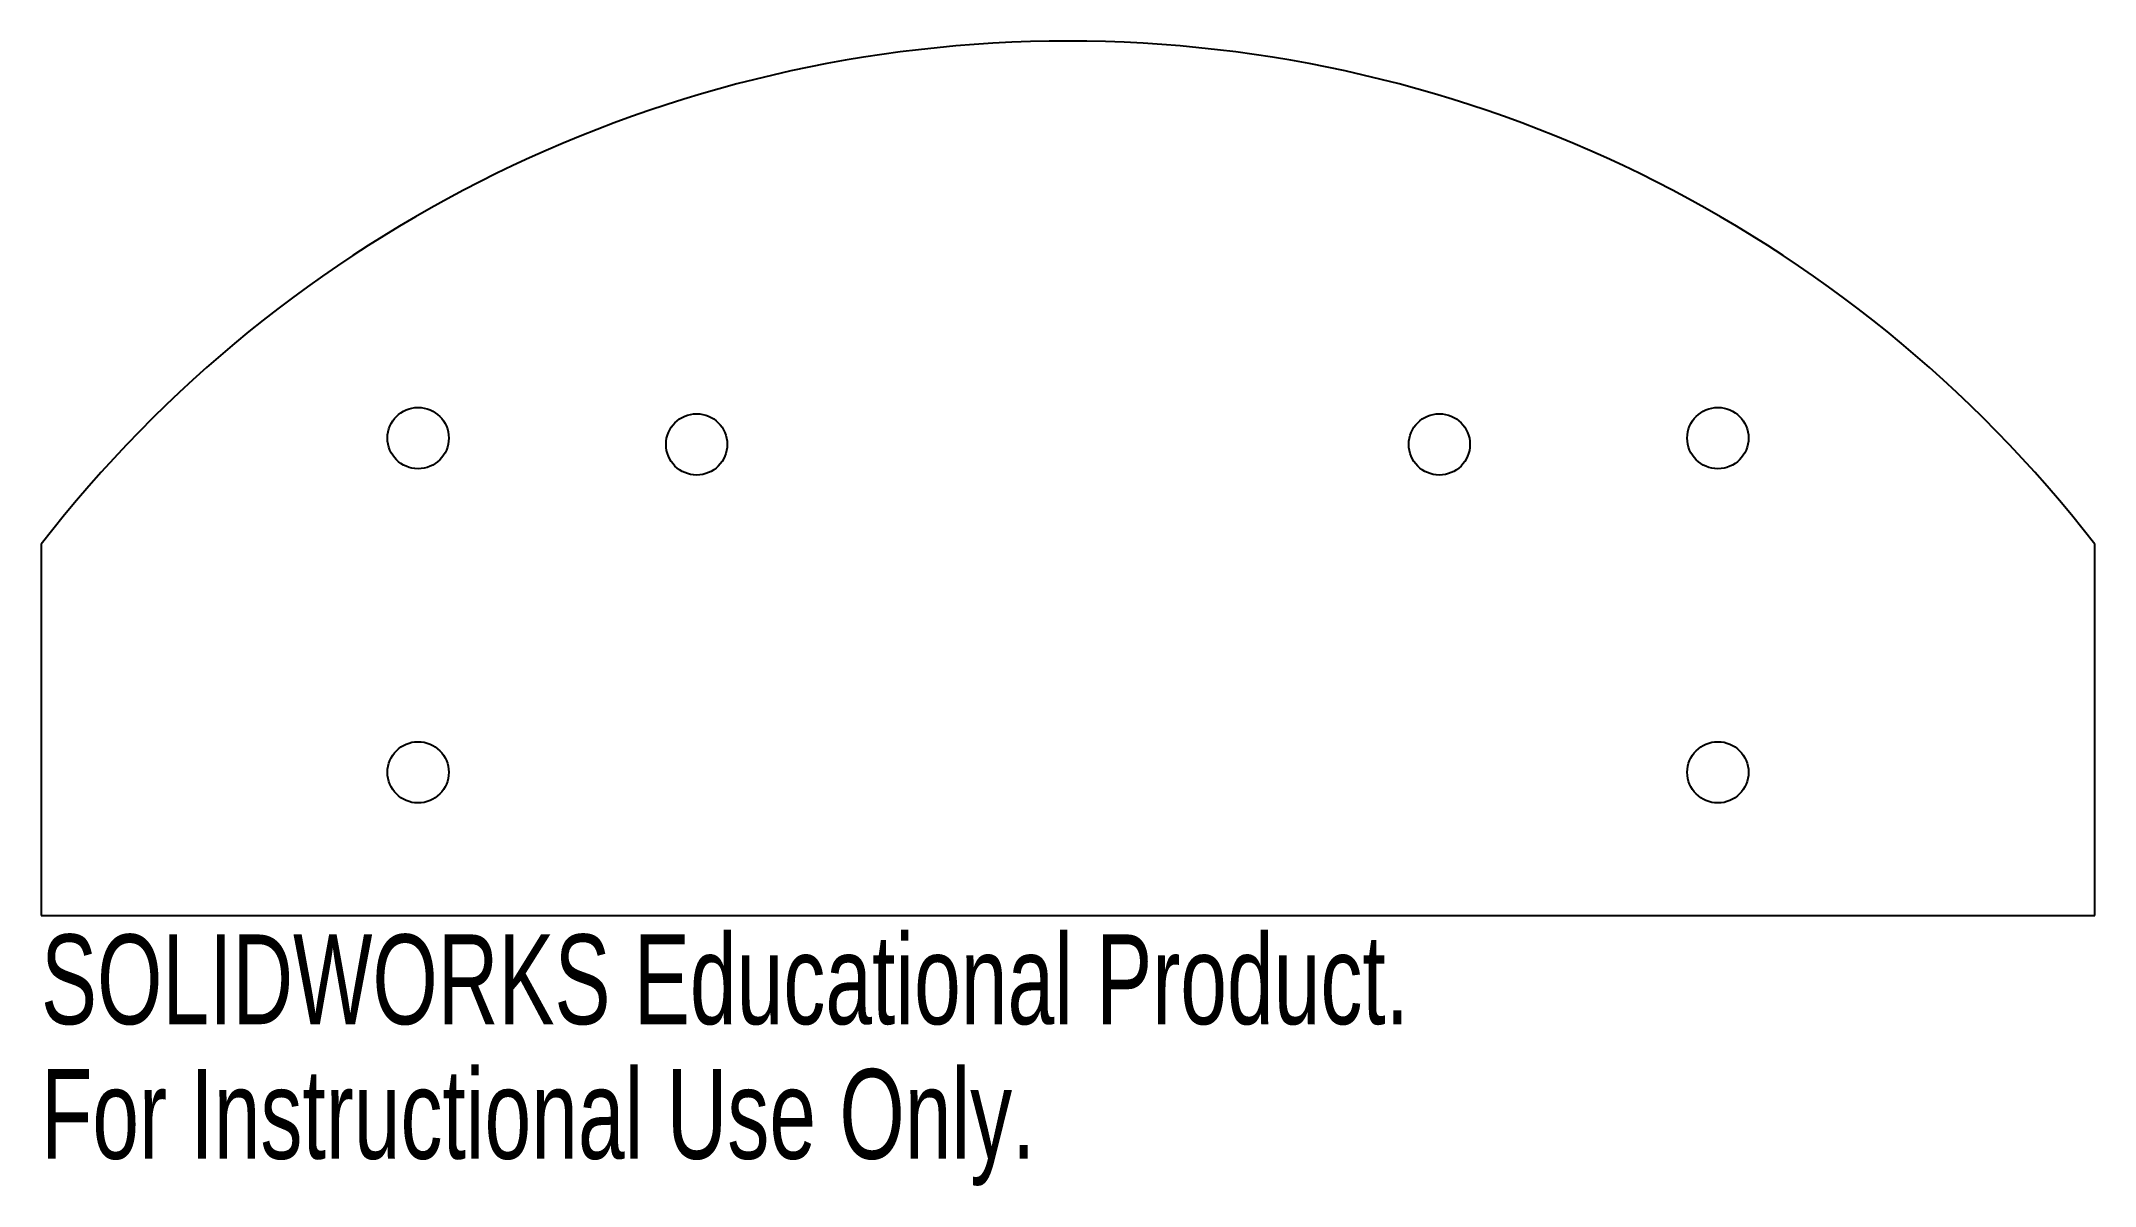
# Model space of a CAD drawing. Header units: millimetres. Extents: x -55 to 55, y 8 to 70.
import ezdxf

# ---------------------------------------------------------------- set-up
doc = ezdxf.new("R2010")
doc.units = ezdxf.units.MM
doc.styles.add('SLDTEXTSTYLE0', font='TXT', dxfattribs={"width": 0.7})

msp = doc.modelspace()

# ---------------------------------------------------------------- linework, layer by layer
at = {"color": 7, "linetype": 'Continuous', "lineweight": 25}
for p, q in [((-55.31, 42.91), (-55.31, 22.91)), ((55.31, 22.91), (55.31, 42.91)), ((-55.31, 22.91), (55.31, 22.91))]:
    msp.add_line(p, q, dxfattribs=at)
for centre in [(-35, 48.62), (-20, 48.28), (20, 48.28), (35, 48.62), (-35, 30.62), (35, 30.62)]:
    msp.add_circle(centre, 1.65, dxfattribs=at)
msp.add_arc((0, 0), 70, 37.8055, 142.1945, dxfattribs=at)

# ---------------------------------------------------------------- texts
at = {"color": 7, "linetype": 'Continuous', "char_height": 4.8336, "attachment_point": 1, "style": 'SLDTEXTSTYLE0'}
for s, insert in [('SOLIDWORKS Educational Product.', (-55.31, 21.89)), ('For Instructional Use Only.', (-55.31, 14.64))]:
    msp.add_mtext(s, dxfattribs=dict(at, insert=insert))

doc.saveas('drawing.dxf')
